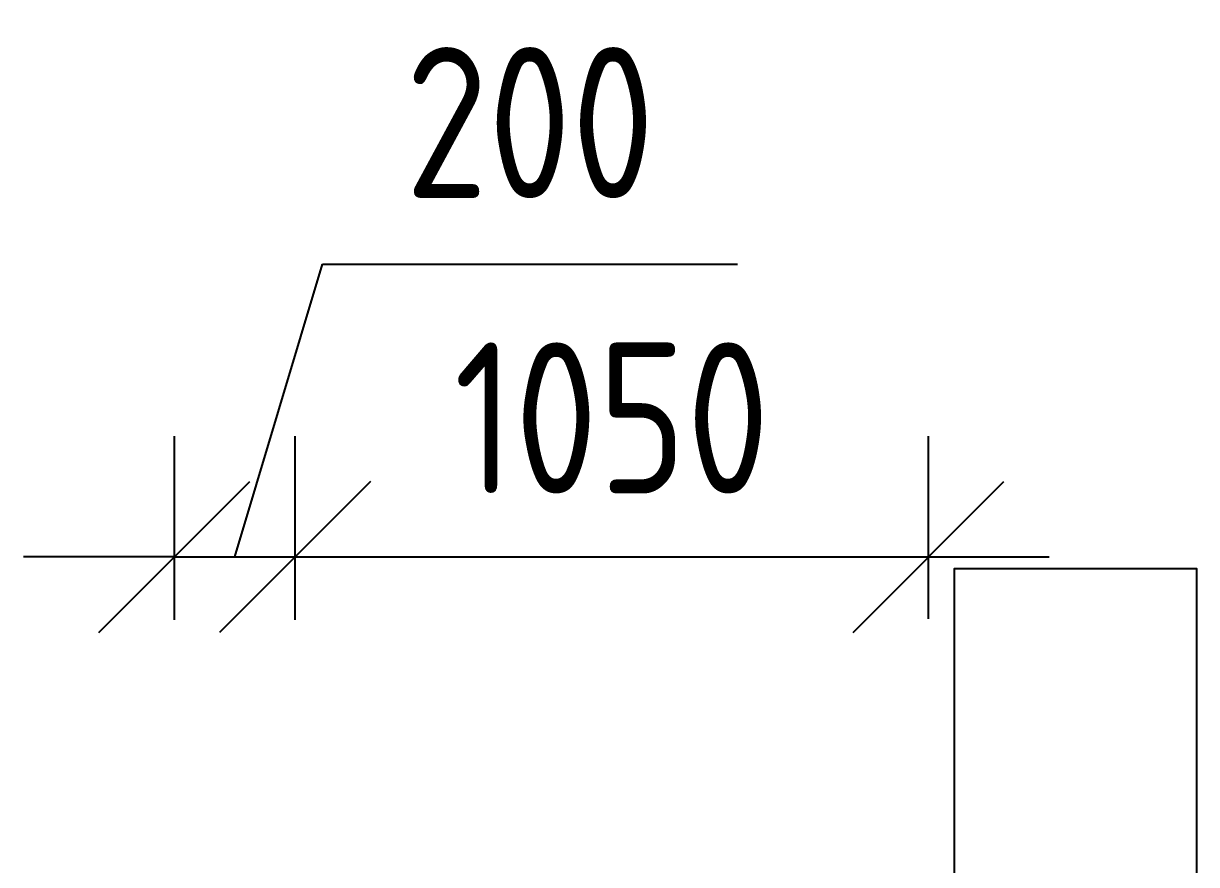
# Model space of a CAD drawing. Header units: millimetres. Extents: x -83618 to -12593, y -3271 to 55593.
# Drawn here: x -18535 to -16592, y 12418 to 13811 of the extents above; entities that cross this region are included whole.
import ezdxf

# ---------------------------------------------------------------- set-up
doc = ezdxf.new("R2010")
doc.units = ezdxf.units.MM
doc.styles.add('ГОСТ 2.304', font='CS_Gost2304.shx')
doc.dimstyles.new('СПДС', dxfattribs={"dimscale": 100, "dimtxt": 2.5, "dimasz": 2.5, "dimexe": 2, "dimexo": 0.625, "dimgap": 1, "dimtad": 1, "dimdec": 0, "dimtxsty": 'ГОСТ 2.304', "dimblk": 'OBLIQUE', "dimblk1": 'OBLIQUE', "dimblk2": 'OBLIQUE', "dimcen": 2.5, "dimdle": 2, "dimadec": 0, "dimazin": 2, "dimtfac": 0.75, "dimtdec": 4, "dimtmove": 1, "dimatfit": 3, "dimfxl": 1, "dimtfill": 1, "dimtolj": 1, "dimarcsym": 1})

# ---------------------------------------------------------------- blocks, each defined once
blk = doc.blocks.new('_Oblique')
at = {"color": 0, "linetype": 'ByBlock', "lineweight": -2}
blk.add_line((-0.5, -0.5), (0.5, 0.5), dxfattribs=at)
blk = doc.blocks.new('*D145')
at = {"color": 0, "lineweight": -2, "ltscale": 100, "transparency": 16777216}
for p, q in [((-18185.3, 12927.6), (-18039.9, 13412.3)), ((-18039.9, 13412.3), (-17352.4, 13412.3)), ((-18285.3, 12823.3), (-18285.3, 13127.6)), ((-18085.4, 12823.3), (-18085.4, 13127.6)), ((-18285.3, 12927.6), (-18535.3, 12927.6)), ((-18285.3, 12927.6), (-18085.4, 12927.6)), ((-18285.3, 12927.6), (-18085.4, 12927.6)), ((-18085.4, 12927.6), (-17835.4, 12927.6))]:
    blk.add_line(p, q, dxfattribs=at)
at = {"layer": 'Defpoints', "color": 0, "ltscale": 100, "transparency": 16777216}
for p in [(-18085.4, 12927.6), (-18285.3, 12760.8), (-18085.4, 12760.8)]:
    blk.add_point(p, dxfattribs=at)
at = {"color": 0, "lineweight": -2, "ltscale": 100, "transparency": 16777216, "xscale": 250, "yscale": 250, "zscale": 250}
blk.add_blockref('_Oblique', (-18285.3, 12927.6), dxfattribs=at)
at = {"color": 0, "lineweight": -2, "ltscale": 100, "transparency": 16777216, "xscale": 250, "yscale": 250, "zscale": 250, "rotation": 180}
blk.add_blockref('_Oblique', (-18085.4, 12927.6), dxfattribs=at)
at = {"color": 0, "ltscale": 100, "transparency": 16777216, "insert": (-17696.2, 13646.9), "char_height": 250, "attachment_point": 5, "style": 'ГОСТ 2.304', "bg_fill": 3, "box_fill_scale": 1.1, "bg_fill_color": 256, "bg_fill_true_color": 13158600, "bg_fill_transparency": 0}
blk.add_mtext('\\A1;200', dxfattribs=at)
blk = doc.blocks.new('*D146')
at = {"color": 0, "lineweight": -2, "ltscale": 100, "transparency": 16777216}
for p, q in [((-18085.4, 12823.3), (-18085.4, 13127.6)), ((-17035.7, 12824.9), (-17035.7, 13127.6)), ((-18285.4, 12927.6), (-16835.7, 12927.6))]:
    blk.add_line(p, q, dxfattribs=at)
at = {"layer": 'Defpoints', "color": 0, "ltscale": 100, "transparency": 16777216}
for p in [(-17035.7, 12927.6), (-18085.4, 12760.8), (-17035.7, 12762.4)]:
    blk.add_point(p, dxfattribs=at)
at = {"color": 0, "lineweight": -2, "ltscale": 100, "transparency": 16777216, "xscale": 250, "yscale": 250, "zscale": 250, "rotation": 180}
blk.add_blockref('_Oblique', (-18085.4, 12927.6), dxfattribs=at)
at = {"color": 0, "lineweight": -2, "ltscale": 100, "transparency": 16777216, "xscale": 250, "yscale": 250, "zscale": 250}
blk.add_blockref('_Oblique', (-17035.7, 12927.6), dxfattribs=at)
at = {"color": 0, "ltscale": 100, "transparency": 16777216, "insert": (-17560.5, 13157.8), "char_height": 250, "attachment_point": 5, "style": 'ГОСТ 2.304', "bg_fill": 3, "box_fill_scale": 1.1, "bg_fill_color": 256, "bg_fill_true_color": 13158600, "bg_fill_transparency": 0}
blk.add_mtext('\\A1;1050', dxfattribs=at)

msp = doc.modelspace()

# ---------------------------------------------------------------- linework, layer by layer
at = {"ltscale": 100}
msp.add_lwpolyline([(-16591.57519, 12204.293), (-16992.71138, 12204.293), (-16992.71138, 12908.62656), (-16591.57519, 12908.62656)], close=True, dxfattribs=at)

# ---------------------------------------------------------------- dimensions: what is measured, and where the dimension line sits
dim = msp.add_linear_dim(base=(-18085.35065, 12927.57682), p1=(-18285.34924, 12760.83409), p2=(-18085.35065, 12760.83409), dimstyle='СПДС', dxfattribs=at)
dim.commit()
dim.dimension.update_dxf_attribs({"geometry": '*D145', "text_midpoint": (-17939.94517, 13646.94198)})

# ---------------------------------------------------------------- next in the draw order: dimensions: what is measured, and where the dimension line sits
dim = msp.add_linear_dim(base=(-17035.71869, 12927.57682), p1=(-18085.35065, 12760.83409), p2=(-17035.71869, 12762.41188), dimstyle='СПДС', dxfattribs=at)
dim.commit()
dim.dimension.update_dxf_attribs({"geometry": '*D146', "text_midpoint": (-17560.53467, 13157.75449)})

doc.saveas('drawing.dxf')
